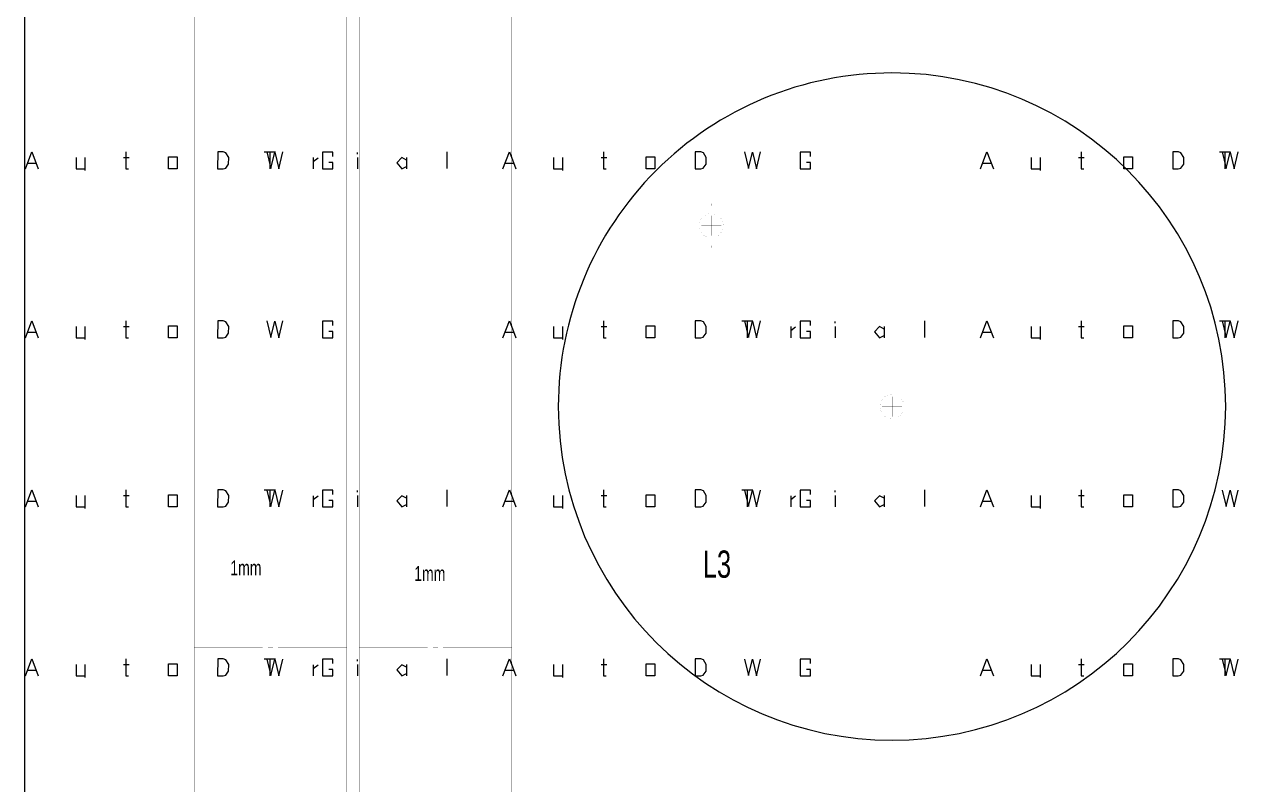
# Model space of a CAD drawing. Extents: x 0 to 595, y -1 to 841.
# Drawn here: x 0.2 to 305.9, y 435.6 to 624.8 of the extents above; entities that cross this region are included whole.
import ezdxf

# ---------------------------------------------------------------- set-up
doc = ezdxf.new("R2010")
doc.units = 0
doc.header["$MEASUREMENT"] = 0
doc.header["$XCLIPFRAME"] = 2
doc.linetypes.add('atContinuous2', pattern=[0])
for name, color, linetype in [('at_Entity', 7, 'Continuous'), ('at_Rect', 7, 'Continuous'), ('at_Solid', 7, 'Continuous'), ('at_Text', 7, 'Continuous')]:
    doc.layers.add(name, color=color, linetype=linetype)
picture_1 = doc.add_image_def('image1.jpg', size_in_pixel=(1446, 2048))

msp = doc.modelspace()

# ---------------------------------------------------------------- linework, layer by layer
at = {"color": 28}
for p, q in [((238.2, 588.89), (239.8, 593.1)), ((239.8, 593.1), (241.41, 588.89)), ((263.23, 593.1), (263.23, 588.89)), ((286.09, 593.1), (286.07, 588.89)), ((287.46, 593.11), (286.09, 593.1)), ((288.09, 592.88), (287.46, 593.11)), ((298.33, 593.08), (299.32, 588.94)), ((299.32, 588.94), (300.32, 593.05)), ((300.32, 593.05), (301.32, 588.9)), ((301.32, 588.9), (302.31, 593.08)), ((238.79, 590.29), (240.79, 590.29)), ((250.82, 591.67), (250.82, 588.89)), ((253.02, 591.67), (253.02, 588.47)), ((262.62, 591.69), (264.04, 591.69)), ((273.85, 591.88), (276.01, 591.88)), ((273.85, 588.89), (273.85, 591.88)), ((276.01, 591.88), (276.01, 588.89)), ((288.08, 589.06), (288.8, 590.03)), ((288.83, 591.71), (288.09, 592.88)), ((288.8, 590.03), (288.83, 591.71)), ((250.82, 588.89), (253.02, 588.89)), ((263.23, 588.89), (263.89, 588.89)), ((276.01, 588.89), (273.85, 588.89)), ((286.07, 588.89), (287.43, 588.89)), ((287.43, 588.89), (288.08, 589.06)), ((119.31, 546.81), (120.91, 551.02)), ((120.91, 551.02), (122.51, 546.81)), ((144.34, 551.02), (144.34, 546.81)), ((167.2, 551.02), (167.18, 546.81)), ((168.57, 551.03), (167.2, 551.02)), ((169.2, 550.81), (168.57, 551.03)), ((169.94, 549.63), (169.2, 550.81)), ((179.43, 551), (180.43, 546.87)), ((180.43, 546.87), (181.43, 550.97)), ((181.43, 550.97), (182.43, 546.82)), ((182.43, 546.82), (183.42, 551)), ((195.86, 550.96), (193.33, 550.96)), ((193.33, 550.96), (193.33, 546.81)), ((195.84, 549.89), (195.86, 550.96)), ((119.9, 548.21), (121.9, 548.21)), ((131.93, 549.59), (131.93, 546.81)), ((134.13, 549.59), (134.13, 546.39)), ((143.73, 549.61), (145.15, 549.61)), ((154.95, 549.8), (157.12, 549.8)), ((154.95, 546.81), (154.95, 549.8)), ((157.12, 549.8), (157.12, 546.81)), ((169.18, 546.98), (169.91, 547.96)), ((169.91, 547.96), (169.94, 549.63)), ((195.86, 548.39), (194.85, 548.39)), ((195.84, 546.81), (195.86, 548.39)), ((131.93, 546.81), (134.13, 546.81)), ((144.34, 546.81), (145, 546.81)), ((157.12, 546.81), (154.95, 546.81)), ((167.18, 546.81), (168.54, 546.81)), ((168.54, 546.81), (169.18, 546.98)), ((193.33, 546.81), (195.84, 546.81)), ((0.42, 504.74), (2.02, 508.94)), ((2.02, 508.94), (3.62, 504.74)), ((13.04, 507.52), (13.04, 504.74)), ((15.24, 507.52), (15.24, 504.31)), ((24.84, 507.53), (26.26, 507.53)), ((25.45, 508.94), (25.45, 504.74)), ((36.06, 507.72), (38.23, 507.72)), ((36.06, 504.74), (36.06, 507.72)), ((38.23, 507.72), (38.23, 504.74)), ((48.3, 508.94), (48.29, 504.74)), ((49.68, 508.96), (48.3, 508.94)), ((50.31, 508.73), (49.68, 508.96)), ((51.04, 507.55), (50.31, 508.73)), ((51.02, 505.88), (51.04, 507.55)), ((60.54, 508.92), (61.54, 504.79)), ((61.54, 504.79), (62.54, 508.9)), ((62.54, 508.9), (63.53, 504.74)), ((63.53, 504.74), (64.53, 508.92)), ((76.97, 508.88), (74.43, 508.88)), ((74.43, 508.88), (74.43, 504.74)), ((76.95, 507.81), (76.97, 508.88)), ((1, 506.14), (3.01, 506.14)), ((13.04, 504.74), (15.24, 504.74)), ((25.45, 504.74), (26.11, 504.74)), ((38.23, 504.74), (36.06, 504.74)), ((48.29, 504.74), (49.65, 504.74)), ((49.65, 504.74), (50.29, 504.9)), ((50.29, 504.9), (51.02, 505.88)), ((74.43, 504.74), (76.95, 504.74)), ((76.97, 506.31), (75.96, 506.31)), ((76.95, 504.74), (76.97, 506.31)), ((238.2, 462.66), (239.8, 466.87)), ((239.8, 466.87), (241.41, 462.66)), ((250.82, 465.44), (250.82, 462.66)), ((253.02, 465.44), (253.02, 462.24)), ((262.62, 465.46), (264.04, 465.46)), ((263.23, 466.86), (263.23, 462.66)), ((273.85, 465.64), (276.01, 465.64)), ((273.85, 462.66), (273.85, 465.64)), ((276.01, 465.64), (276.01, 462.66)), ((286.09, 466.86), (286.07, 462.66)), ((287.46, 466.88), (286.09, 466.86)), ((288.09, 466.65), (287.46, 466.88)), ((288.83, 465.48), (288.09, 466.65)), ((288.8, 463.8), (288.83, 465.48)), ((298.33, 466.84), (299.32, 462.71)), ((299.32, 462.71), (300.32, 466.82)), ((300.32, 466.82), (301.32, 462.66)), ((301.32, 462.66), (302.31, 466.84)), ((238.79, 464.06), (240.79, 464.06)), ((250.82, 462.66), (253.02, 462.66)), ((263.23, 462.66), (263.89, 462.66)), ((276.01, 462.66), (273.85, 462.66)), ((286.07, 462.66), (287.43, 462.66)), ((287.43, 462.66), (288.08, 462.83)), ((288.08, 462.83), (288.8, 463.8))]:
    msp.add_line(p, q, dxfattribs=at)
at = {"layer": 'at_Entity', "color": 28}
for p, q in [((59.88, 593.1), (62.66, 593.1)), ((61.26, 593.1), (61.26, 588.89)), ((105.36, 593.08), (105.34, 588.97)), ((72.07, 591.67), (72.07, 588.89)), ((72.1, 590.73), (73.29, 591.62)), ((83.1, 591.68), (83.1, 588.89)), ((83.12, 592.57), (83.12, 592.94)), ((94.17, 591.67), (92.91, 590.41)), ((92.91, 590.41), (94.14, 588.89)), ((95.34, 591.08), (94.17, 591.67)), ((95.32, 591.68), (95.32, 588.91)), ((94.14, 588.89), (95.34, 589.49)), ((297.66, 551.02), (300.45, 551.02)), ((299.05, 551.02), (299.05, 546.81)), ((178.77, 508.94), (181.55, 508.94)), ((180.15, 508.94), (180.15, 504.74)), ((190.96, 507.51), (190.96, 504.74)), ((191, 506.58), (192.18, 507.46)), ((201.99, 507.53), (201.99, 504.74)), ((202.01, 508.41), (202.01, 508.79)), ((213.07, 507.51), (211.81, 506.25)), ((214.23, 506.92), (213.07, 507.51)), ((214.22, 507.53), (214.22, 504.76)), ((224.25, 508.93), (224.23, 504.82)), ((211.81, 506.25), (213.03, 504.74)), ((213.03, 504.74), (214.23, 505.33)), ((59.88, 466.86), (62.66, 466.86)), ((61.26, 466.86), (61.26, 462.66)), ((72.07, 465.43), (72.07, 462.66)), ((72.1, 464.5), (73.29, 465.39)), ((83.1, 465.45), (83.1, 462.66)), ((83.12, 466.34), (83.12, 466.71)), ((94.17, 465.43), (92.91, 464.17)), ((95.34, 464.84), (94.17, 465.43)), ((95.32, 465.45), (95.32, 462.68)), ((105.36, 466.85), (105.34, 462.74)), ((92.91, 464.17), (94.14, 462.66)), ((94.14, 462.66), (95.34, 463.26))]:
    msp.add_line(p, q, dxfattribs=at)
at = {"layer": 'at_Entity', "color": 7}
for points in [[(42.42, 205.75, 0.0822, 0.0822, 0), (42.42, 733.79, 0.0822, 0.0822, 0)], [(80.44, 733.79, 0.0822, 0.0822, 0), (80.44, 205.75, 0.0822, 0.0822, 0)], [(83.49, 205.75, 0.0822, 0.0822, 0), (83.49, 733.79, 0.0822, 0.0822, 0)], [(121.53, 733.79, 0.0822, 0.0822, 0), (121.53, 205.75, 0.0822, 0.0822, 0)], [(171.16, 579.75, 0.0487, 0.0487, 0), (171.16, 580.23, 0.0487, 0.0487, 0)], [(166.16, 574.73, 0.0508, 0.0508, 0), (165.65, 574.73, 0.0508, 0.0508, 0)], [(168.17, 575.11, 0.00474, 0.00474, 0), (168.15, 575.06, 0.00474, 0.00474, 0), (168.15, 574.87, 0.00474, 0.00474, 0)], [(168.19, 575.32, 0.0213, 0.0213, 0), (168.17, 575.11, 0.0213, 0.0213, 0)], [(168.49, 576.15, 0.00212, 0.00212, 0), (168.47, 576.12, 0.00212, 0.00212, 0), (168.47, 576.08, 0.00212, 0.00212, 0), (168.44, 576.06, 0.00212, 0.00212, 0), (168.42, 576.02, 0.00212, 0.00212, 0), (168.4, 576, 0.00212, 0.00212, 0), (168.4, 575.95, 0.00212, 0.00212, 0), (168.38, 575.91, 0.00212, 0.00212, 0), (168.36, 575.89, 0.00212, 0.00212, 0), (168.36, 575.85, 0.00212, 0.00212, 0), (168.34, 575.83, 0.00212, 0.00212, 0), (168.32, 575.79, 0.00212, 0.00212, 0), (168.32, 575.74, 0.00212, 0.00212, 0), (168.3, 575.72, 0.00212, 0.00212, 0), (168.3, 575.68, 0.00212, 0.00212, 0), (168.28, 575.64, 0.00212, 0.00212, 0), (168.28, 575.62, 0.00212, 0.00212, 0), (168.25, 575.57, 0.00212, 0.00212, 0), (168.25, 575.53, 0.00212, 0.00212, 0), (168.23, 575.51, 0.00212, 0.00212, 0), (168.23, 575.47, 0.00212, 0.00212, 0), (168.21, 575.42, 0.00212, 0.00212, 0), (168.21, 575.36, 0.00212, 0.00212, 0), (168.19, 575.32, 0.00212, 0.00212, 0)], [(168.61, 576.34, 0.0229, 0.0229, 0), (168.49, 576.15, 0.0229, 0.0229, 0)], [(168.72, 576.53, 0.003, 0.003, 0), (168.7, 576.51, 0.003, 0.003, 0), (168.68, 576.46, 0.003, 0.003, 0), (168.66, 576.44, 0.003, 0.003, 0), (168.64, 576.4, 0.003, 0.003, 0), (168.61, 576.38, 0.003, 0.003, 0), (168.61, 576.34, 0.003, 0.003, 0)], [(171.16, 574.73, 0.0822, 0.0822, 0), (168.66, 574.73, 0.0822, 0.0822, 0)], [(168.87, 576.7, 0.0225, 0.0225, 0), (168.72, 576.53, 0.0225, 0.0225, 0)], [(169.19, 577.01, 0.003, 0.003, 0), (169.14, 576.99, 0.003, 0.003, 0), (169.12, 576.97, 0.003, 0.003, 0), (169.1, 576.95, 0.003, 0.003, 0), (169.08, 576.91, 0.003, 0.003, 0), (169.04, 576.89, 0.003, 0.003, 0), (169, 576.84, 0.003, 0.003, 0), (168.97, 576.8, 0.003, 0.003, 0), (168.93, 576.78, 0.003, 0.003, 0), (168.91, 576.76, 0.003, 0.003, 0), (168.89, 576.74, 0.003, 0.003, 0), (168.87, 576.7, 0.003, 0.003, 0)], [(169.36, 577.16, 0.0225, 0.0225, 0), (169.19, 577.01, 0.0225, 0.0225, 0)], [(169.55, 577.27, 0.003, 0.003, 0), (169.5, 577.27, 0.003, 0.003, 0), (169.48, 577.25, 0.003, 0.003, 0), (169.44, 577.23, 0.003, 0.003, 0), (169.42, 577.2, 0.003, 0.003, 0), (169.38, 577.18, 0.003, 0.003, 0), (169.36, 577.16, 0.003, 0.003, 0)], [(169.74, 577.39, 0.0229, 0.0229, 0), (169.55, 577.27, 0.0229, 0.0229, 0)], [(170.56, 577.69, 0.00212, 0.00212, 0), (170.52, 577.67, 0.00212, 0.00212, 0), (170.46, 577.67, 0.00212, 0.00212, 0), (170.41, 577.65, 0.00212, 0.00212, 0), (170.37, 577.65, 0.00212, 0.00212, 0), (170.35, 577.63, 0.00212, 0.00212, 0), (170.31, 577.63, 0.00212, 0.00212, 0), (170.27, 577.61, 0.00212, 0.00212, 0), (170.24, 577.61, 0.00212, 0.00212, 0), (170.2, 577.59, 0.00212, 0.00212, 0), (170.16, 577.59, 0.00212, 0.00212, 0), (170.14, 577.56, 0.00212, 0.00212, 0), (170.1, 577.56, 0.00212, 0.00212, 0), (170.05, 577.54, 0.00212, 0.00212, 0), (170.03, 577.52, 0.00212, 0.00212, 0), (169.99, 577.52, 0.00212, 0.00212, 0), (169.97, 577.5, 0.00212, 0.00212, 0), (169.93, 577.48, 0.00212, 0.00212, 0), (169.88, 577.48, 0.00212, 0.00212, 0), (169.86, 577.46, 0.00212, 0.00212, 0), (169.82, 577.44, 0.00212, 0.00212, 0), (169.8, 577.42, 0.00212, 0.00212, 0), (169.76, 577.42, 0.00212, 0.00212, 0), (169.74, 577.39, 0.00212, 0.00212, 0)], [(170.77, 577.71, 0.0213, 0.0213, 0), (170.56, 577.69, 0.0213, 0.0213, 0)], [(171.01, 577.73, 0.00474, 0.00474, 0), (170.82, 577.73, 0.00474, 0.00474, 0), (170.77, 577.71, 0.00474, 0.00474, 0)], [(171.16, 574.73, 0.0822, 0.0822, 0), (171.16, 577.25, 0.0822, 0.0822, 0)], [(171.16, 574.73, 0.0822, 0.0822, 0), (171.16, 572.23, 0.0822, 0.0822, 0)], [(171.16, 574.73, 0.0822, 0.0822, 0), (173.65, 574.73, 0.0822, 0.0822, 0)], [(171.88, 577.65, 0.00424, 0.00424, 0), (171.83, 577.67, 0.00424, 0.00424, 0), (171.77, 577.67, 0.00424, 0.00424, 0), (171.73, 577.69, 0.00424, 0.00424, 0), (171.66, 577.69, 0.00424, 0.00424, 0), (171.62, 577.71, 0.00424, 0.00424, 0), (171.52, 577.71, 0.00424, 0.00424, 0), (171.47, 577.73, 0.00424, 0.00424, 0), (171.43, 577.73, 0.00424, 0.00424, 0)], [(172.09, 577.59, 0.0221, 0.0221, 0), (171.88, 577.65, 0.0221, 0.0221, 0)], [(173.06, 577.06, 0.003, 0.003, 0), (173.02, 577.08, 0.003, 0.003, 0), (173, 577.1, 0.003, 0.003, 0), (172.96, 577.14, 0.003, 0.003, 0), (172.93, 577.16, 0.003, 0.003, 0), (172.91, 577.18, 0.003, 0.003, 0), (172.87, 577.2, 0.003, 0.003, 0), (172.85, 577.23, 0.003, 0.003, 0), (172.81, 577.25, 0.003, 0.003, 0), (172.79, 577.27, 0.003, 0.003, 0), (172.74, 577.27, 0.003, 0.003, 0), (172.72, 577.29, 0.003, 0.003, 0), (172.7, 577.31, 0.003, 0.003, 0), (172.66, 577.33, 0.003, 0.003, 0), (172.62, 577.35, 0.003, 0.003, 0), (172.6, 577.37, 0.003, 0.003, 0), (172.55, 577.39, 0.003, 0.003, 0), (172.53, 577.42, 0.003, 0.003, 0), (172.49, 577.42, 0.003, 0.003, 0), (172.47, 577.44, 0.003, 0.003, 0), (172.43, 577.46, 0.003, 0.003, 0), (172.41, 577.48, 0.003, 0.003, 0), (172.36, 577.48, 0.003, 0.003, 0), (172.32, 577.5, 0.003, 0.003, 0), (172.3, 577.52, 0.003, 0.003, 0), (172.26, 577.52, 0.003, 0.003, 0), (172.24, 577.54, 0.003, 0.003, 0), (172.19, 577.56, 0.003, 0.003, 0), (172.15, 577.56, 0.003, 0.003, 0), (172.13, 577.59, 0.003, 0.003, 0), (172.09, 577.59, 0.003, 0.003, 0)], [(173.21, 576.91, 0.021, 0.021, 0), (173.06, 577.06, 0.021, 0.021, 0)], [(173.38, 576.76, 0.003, 0.003, 0), (173.36, 576.78, 0.003, 0.003, 0), (173.32, 576.8, 0.003, 0.003, 0), (173.29, 576.84, 0.003, 0.003, 0), (173.25, 576.89, 0.003, 0.003, 0), (173.21, 576.91, 0.003, 0.003, 0)], [(173.51, 576.59, 0.0212, 0.0212, 0), (173.38, 576.76, 0.0212, 0.0212, 0)], [(173.65, 576.4, 0.0241, 0.0241, 0), (173.51, 576.59, 0.0241, 0.0241, 0)], [(173.76, 576.21, 0.003, 0.003, 0), (173.72, 576.29, 0.003, 0.003, 0), (173.7, 576.31, 0.003, 0.003, 0), (173.68, 576.34, 0.003, 0.003, 0), (173.68, 576.38, 0.003, 0.003, 0), (173.65, 576.4, 0.003, 0.003, 0)], [(173.65, 573.07, 0.00212, 0.00212, 0), (173.68, 573.1, 0.00212, 0.00212, 0), (173.68, 573.14, 0.00212, 0.00212, 0), (173.72, 573.18, 0.00212, 0.00212, 0), (173.74, 573.22, 0.00212, 0.00212, 0), (173.76, 573.26, 0.00212, 0.00212, 0), (173.78, 573.29, 0.00212, 0.00212, 0), (173.8, 573.33, 0.00212, 0.00212, 0), (173.82, 573.35, 0.00212, 0.00212, 0), (173.82, 573.39, 0.00212, 0.00212, 0), (173.85, 573.41, 0.00212, 0.00212, 0), (173.87, 573.46, 0.00212, 0.00212, 0), (173.89, 573.48, 0.00212, 0.00212, 0), (173.89, 573.52, 0.00212, 0.00212, 0), (173.91, 573.56, 0.00212, 0.00212, 0), (173.93, 573.58, 0.00212, 0.00212, 0), (173.93, 573.62, 0.00212, 0.00212, 0), (173.95, 573.65, 0.00212, 0.00212, 0), (173.97, 573.69, 0.00212, 0.00212, 0), (173.97, 573.73, 0.00212, 0.00212, 0), (173.99, 573.75, 0.00212, 0.00212, 0), (173.99, 573.79, 0.00212, 0.00212, 0), (174.01, 573.84, 0.00212, 0.00212, 0), (174.01, 573.86, 0.00212, 0.00212, 0), (174.04, 573.9, 0.00212, 0.00212, 0), (174.04, 573.94, 0.00212, 0.00212, 0), (174.06, 573.96, 0.00212, 0.00212, 0), (174.06, 574.01, 0.00212, 0.00212, 0), (174.08, 574.05, 0.00212, 0.00212, 0), (174.08, 574.11, 0.00212, 0.00212, 0), (174.1, 574.15, 0.00212, 0.00212, 0), (174.1, 574.22, 0.00212, 0.00212, 0), (174.12, 574.26, 0.00212, 0.00212, 0), (174.12, 574.37, 0.00212, 0.00212, 0), (174.14, 574.41, 0.00212, 0.00212, 0), (174.14, 574.7, 0.00212, 0.00212, 0), (174.16, 574.75, 0.00212, 0.00212, 0)], [(173.87, 576.02, 0.0218, 0.0218, 0), (173.76, 576.21, 0.0218, 0.0218, 0)], [(174.12, 575.17, 0.00212, 0.00212, 0), (174.12, 575.21, 0.00212, 0.00212, 0), (174.1, 575.26, 0.00212, 0.00212, 0), (174.1, 575.32, 0.00212, 0.00212, 0), (174.08, 575.36, 0.00212, 0.00212, 0), (174.08, 575.42, 0.00212, 0.00212, 0), (174.06, 575.47, 0.00212, 0.00212, 0), (174.06, 575.51, 0.00212, 0.00212, 0), (174.04, 575.53, 0.00212, 0.00212, 0), (174.04, 575.57, 0.00212, 0.00212, 0), (174.01, 575.62, 0.00212, 0.00212, 0), (174.01, 575.64, 0.00212, 0.00212, 0), (173.99, 575.68, 0.00212, 0.00212, 0), (173.99, 575.72, 0.00212, 0.00212, 0), (173.97, 575.74, 0.00212, 0.00212, 0), (173.97, 575.79, 0.00212, 0.00212, 0), (173.95, 575.83, 0.00212, 0.00212, 0), (173.93, 575.85, 0.00212, 0.00212, 0), (173.93, 575.89, 0.00212, 0.00212, 0), (173.91, 575.91, 0.00212, 0.00212, 0), (173.89, 575.95, 0.00212, 0.00212, 0), (173.89, 576, 0.00212, 0.00212, 0), (173.87, 576.02, 0.00212, 0.00212, 0)], [(174.14, 574.96, 0.0213, 0.0213, 0), (174.12, 575.17, 0.0213, 0.0213, 0)], [(174.16, 574.73, 0.00474, 0.00474, 0), (174.14, 574.77, 0.00474, 0.00474, 0), (174.14, 574.96, 0.00474, 0.00474, 0)], [(176.15, 574.73, 0.0508, 0.0508, 0), (176.66, 574.73, 0.0508, 0.0508, 0)], [(168.15, 574.45, 0.00424, 0.00424, 0), (168.15, 574.41, 0.00424, 0.00424, 0), (168.17, 574.37, 0.00424, 0.00424, 0), (168.17, 574.26, 0.00424, 0.00424, 0), (168.19, 574.22, 0.00424, 0.00424, 0), (168.19, 574.15, 0.00424, 0.00424, 0), (168.21, 574.11, 0.00424, 0.00424, 0), (168.21, 574.05, 0.00424, 0.00424, 0), (168.23, 574.01, 0.00424, 0.00424, 0)], [(168.23, 574.01, 0.0221, 0.0221, 0), (168.3, 573.79, 0.0221, 0.0221, 0)], [(168.3, 573.79, 0.003, 0.003, 0), (168.3, 573.75, 0.003, 0.003, 0), (168.32, 573.73, 0.003, 0.003, 0), (168.32, 573.69, 0.003, 0.003, 0), (168.34, 573.65, 0.003, 0.003, 0), (168.36, 573.62, 0.003, 0.003, 0), (168.36, 573.58, 0.003, 0.003, 0), (168.38, 573.56, 0.003, 0.003, 0), (168.4, 573.52, 0.003, 0.003, 0), (168.4, 573.48, 0.003, 0.003, 0), (168.42, 573.46, 0.003, 0.003, 0), (168.44, 573.41, 0.003, 0.003, 0), (168.47, 573.39, 0.003, 0.003, 0), (168.47, 573.35, 0.003, 0.003, 0), (168.49, 573.33, 0.003, 0.003, 0), (168.51, 573.29, 0.003, 0.003, 0), (168.53, 573.26, 0.003, 0.003, 0), (168.55, 573.22, 0.003, 0.003, 0), (168.57, 573.18, 0.003, 0.003, 0), (168.61, 573.14, 0.003, 0.003, 0), (168.61, 573.1, 0.003, 0.003, 0), (168.64, 573.07, 0.003, 0.003, 0), (168.66, 573.03, 0.003, 0.003, 0), (168.68, 573.01, 0.003, 0.003, 0), (168.7, 572.97, 0.003, 0.003, 0), (168.72, 572.95, 0.003, 0.003, 0), (168.74, 572.93, 0.003, 0.003, 0), (168.78, 572.88, 0.003, 0.003, 0), (168.8, 572.86, 0.003, 0.003, 0), (168.83, 572.82, 0.003, 0.003, 0)], [(168.83, 572.82, 0.021, 0.021, 0), (168.97, 572.67, 0.021, 0.021, 0)], [(168.97, 572.67, 0.003, 0.003, 0), (169, 572.63, 0.003, 0.003, 0), (169.02, 572.61, 0.003, 0.003, 0), (169.04, 572.59, 0.003, 0.003, 0), (169.08, 572.57, 0.003, 0.003, 0), (169.1, 572.52, 0.003, 0.003, 0), (169.12, 572.5, 0.003, 0.003, 0)], [(169.12, 572.5, 0.0212, 0.0212, 0), (169.29, 572.38, 0.0212, 0.0212, 0)], [(169.29, 572.38, 0.0241, 0.0241, 0), (169.48, 572.23, 0.0241, 0.0241, 0)], [(169.48, 572.23, 0.003, 0.003, 0), (169.5, 572.21, 0.003, 0.003, 0), (169.55, 572.21, 0.003, 0.003, 0), (169.59, 572.16, 0.003, 0.003, 0), (169.67, 572.12, 0.003, 0.003, 0)], [(169.67, 572.12, 0.0218, 0.0218, 0), (169.86, 572.01, 0.0218, 0.0218, 0)], [(169.86, 572.01, 0.00212, 0.00212, 0), (169.88, 571.99, 0.00212, 0.00212, 0), (169.93, 571.99, 0.00212, 0.00212, 0), (169.97, 571.97, 0.00212, 0.00212, 0), (169.99, 571.95, 0.00212, 0.00212, 0), (170.03, 571.95, 0.00212, 0.00212, 0), (170.05, 571.93, 0.00212, 0.00212, 0), (170.1, 571.91, 0.00212, 0.00212, 0), (170.14, 571.91, 0.00212, 0.00212, 0), (170.16, 571.89, 0.00212, 0.00212, 0), (170.2, 571.89, 0.00212, 0.00212, 0), (170.24, 571.87, 0.00212, 0.00212, 0), (170.27, 571.87, 0.00212, 0.00212, 0), (170.31, 571.85, 0.00212, 0.00212, 0), (170.35, 571.85, 0.00212, 0.00212, 0), (170.37, 571.82, 0.00212, 0.00212, 0), (170.41, 571.82, 0.00212, 0.00212, 0), (170.46, 571.8, 0.00212, 0.00212, 0), (170.52, 571.8, 0.00212, 0.00212, 0), (170.56, 571.78, 0.00212, 0.00212, 0), (170.63, 571.78, 0.00212, 0.00212, 0), (170.67, 571.76, 0.00212, 0.00212, 0), (170.71, 571.76, 0.00212, 0.00212, 0)], [(170.71, 571.76, 0.0213, 0.0213, 0), (170.92, 571.74, 0.0213, 0.0213, 0)], [(170.92, 571.74, 0.00212, 0.00212, 0), (171.11, 571.74, 0.00212, 0.00212, 0), (171.16, 571.72, 0.00212, 0.00212, 0), (171.18, 571.74, 0.00212, 0.00212, 0), (171.47, 571.74, 0.00212, 0.00212, 0), (171.52, 571.76, 0.00212, 0.00212, 0), (171.62, 571.76, 0.00212, 0.00212, 0), (171.66, 571.78, 0.00212, 0.00212, 0), (171.73, 571.78, 0.00212, 0.00212, 0), (171.77, 571.8, 0.00212, 0.00212, 0), (171.83, 571.8, 0.00212, 0.00212, 0), (171.88, 571.82, 0.00212, 0.00212, 0), (171.92, 571.82, 0.00212, 0.00212, 0), (171.94, 571.85, 0.00212, 0.00212, 0), (171.98, 571.85, 0.00212, 0.00212, 0), (172.02, 571.87, 0.00212, 0.00212, 0), (172.05, 571.87, 0.00212, 0.00212, 0), (172.09, 571.89, 0.00212, 0.00212, 0), (172.13, 571.89, 0.00212, 0.00212, 0), (172.15, 571.91, 0.00212, 0.00212, 0), (172.19, 571.91, 0.00212, 0.00212, 0), (172.24, 571.93, 0.00212, 0.00212, 0), (172.26, 571.95, 0.00212, 0.00212, 0), (172.3, 571.95, 0.00212, 0.00212, 0), (172.32, 571.97, 0.00212, 0.00212, 0), (172.36, 571.99, 0.00212, 0.00212, 0), (172.41, 571.99, 0.00212, 0.00212, 0), (172.43, 572.01, 0.00212, 0.00212, 0), (172.47, 572.04, 0.00212, 0.00212, 0), (172.49, 572.06, 0.00212, 0.00212, 0), (172.53, 572.06, 0.00212, 0.00212, 0), (172.55, 572.08, 0.00212, 0.00212, 0), (172.6, 572.1, 0.00212, 0.00212, 0), (172.62, 572.12, 0.00212, 0.00212, 0), (172.7, 572.16, 0.00212, 0.00212, 0), (172.74, 572.21, 0.00212, 0.00212, 0), (172.79, 572.21, 0.00212, 0.00212, 0), (172.81, 572.23, 0.00212, 0.00212, 0)], [(172.81, 572.23, 0.0318, 0.0318, 0), (173.06, 572.42, 0.0318, 0.0318, 0)], [(173.06, 572.42, 0.003, 0.003, 0), (173.08, 572.44, 0.003, 0.003, 0), (173.1, 572.46, 0.003, 0.003, 0), (173.15, 572.48, 0.003, 0.003, 0), (173.17, 572.5, 0.003, 0.003, 0), (173.19, 572.52, 0.003, 0.003, 0), (173.21, 572.57, 0.003, 0.003, 0), (173.25, 572.59, 0.003, 0.003, 0), (173.27, 572.61, 0.003, 0.003, 0), (173.29, 572.63, 0.003, 0.003, 0), (173.32, 572.67, 0.003, 0.003, 0), (173.36, 572.69, 0.003, 0.003, 0), (173.4, 572.74, 0.003, 0.003, 0), (173.42, 572.78, 0.003, 0.003, 0), (173.46, 572.82, 0.003, 0.003, 0)], [(173.46, 572.82, 0.0318, 0.0318, 0), (173.65, 573.07, 0.0318, 0.0318, 0)], [(171.16, 569.73, 0.0487, 0.0487, 0), (171.16, 569.24, 0.0487, 0.0487, 0)], [(214.21, 531.98, 0.003, 0.003, 0), (214.17, 531.96, 0.003, 0.003, 0), (214.15, 531.94, 0.003, 0.003, 0), (214.13, 531.92, 0.003, 0.003, 0), (214.11, 531.88, 0.003, 0.003, 0), (214.07, 531.86, 0.003, 0.003, 0), (214.05, 531.84, 0.003, 0.003, 0), (214.02, 531.82, 0.003, 0.003, 0), (214, 531.77, 0.003, 0.003, 0), (213.96, 531.75, 0.003, 0.003, 0), (213.94, 531.73, 0.003, 0.003, 0), (213.92, 531.71, 0.003, 0.003, 0), (213.9, 531.67, 0.003, 0.003, 0)], [(214.38, 532.13, 0.0225, 0.0225, 0), (214.21, 531.98, 0.0225, 0.0225, 0)], [(214.57, 532.24, 0.003, 0.003, 0), (214.53, 532.24, 0.003, 0.003, 0), (214.51, 532.22, 0.003, 0.003, 0), (214.47, 532.2, 0.003, 0.003, 0), (214.45, 532.18, 0.003, 0.003, 0), (214.41, 532.15, 0.003, 0.003, 0), (214.38, 532.13, 0.003, 0.003, 0)], [(214.77, 532.37, 0.0229, 0.0229, 0), (214.57, 532.24, 0.0229, 0.0229, 0)], [(215.59, 532.66, 0.00212, 0.00212, 0), (215.55, 532.64, 0.00212, 0.00212, 0), (215.49, 532.64, 0.00212, 0.00212, 0), (215.44, 532.62, 0.00212, 0.00212, 0), (215.4, 532.62, 0.00212, 0.00212, 0), (215.38, 532.6, 0.00212, 0.00212, 0), (215.34, 532.6, 0.00212, 0.00212, 0), (215.29, 532.58, 0.00212, 0.00212, 0), (215.27, 532.58, 0.00212, 0.00212, 0), (215.23, 532.56, 0.00212, 0.00212, 0), (215.19, 532.56, 0.00212, 0.00212, 0), (215.17, 532.54, 0.00212, 0.00212, 0), (215.13, 532.54, 0.00212, 0.00212, 0), (215.08, 532.51, 0.00212, 0.00212, 0), (215.06, 532.49, 0.00212, 0.00212, 0), (215.02, 532.49, 0.00212, 0.00212, 0), (215, 532.47, 0.00212, 0.00212, 0), (214.96, 532.45, 0.00212, 0.00212, 0), (214.91, 532.45, 0.00212, 0.00212, 0), (214.89, 532.43, 0.00212, 0.00212, 0), (214.85, 532.41, 0.00212, 0.00212, 0), (214.83, 532.39, 0.00212, 0.00212, 0), (214.79, 532.39, 0.00212, 0.00212, 0), (214.77, 532.37, 0.00212, 0.00212, 0)], [(215.8, 532.68, 0.0213, 0.0213, 0), (215.59, 532.66, 0.0213, 0.0213, 0)], [(216.04, 532.7, 0.00474, 0.00474, 0), (215.85, 532.7, 0.00474, 0.00474, 0), (215.8, 532.68, 0.00474, 0.00474, 0)], [(216.18, 529.7, 0.0822, 0.0822, 0), (216.18, 532.2, 0.0822, 0.0822, 0)], [(216.9, 532.62, 0.00424, 0.00424, 0), (216.86, 532.64, 0.00424, 0.00424, 0), (216.8, 532.64, 0.00424, 0.00424, 0), (216.76, 532.66, 0.00424, 0.00424, 0), (216.69, 532.66, 0.00424, 0.00424, 0), (216.65, 532.68, 0.00424, 0.00424, 0), (216.54, 532.68, 0.00424, 0.00424, 0), (216.5, 532.7, 0.00424, 0.00424, 0), (216.46, 532.7, 0.00424, 0.00424, 0)], [(217.12, 532.56, 0.0221, 0.0221, 0), (216.9, 532.62, 0.0221, 0.0221, 0)], [(218.09, 532.03, 0.003, 0.003, 0), (218.05, 532.05, 0.003, 0.003, 0), (218.03, 532.07, 0.003, 0.003, 0), (217.98, 532.11, 0.003, 0.003, 0), (217.96, 532.13, 0.003, 0.003, 0), (217.94, 532.15, 0.003, 0.003, 0), (217.9, 532.18, 0.003, 0.003, 0), (217.88, 532.2, 0.003, 0.003, 0), (217.84, 532.22, 0.003, 0.003, 0), (217.82, 532.24, 0.003, 0.003, 0), (217.77, 532.24, 0.003, 0.003, 0), (217.75, 532.26, 0.003, 0.003, 0), (217.73, 532.28, 0.003, 0.003, 0), (217.69, 532.3, 0.003, 0.003, 0), (217.65, 532.32, 0.003, 0.003, 0), (217.62, 532.34, 0.003, 0.003, 0), (217.58, 532.37, 0.003, 0.003, 0), (217.56, 532.39, 0.003, 0.003, 0), (217.52, 532.39, 0.003, 0.003, 0), (217.5, 532.41, 0.003, 0.003, 0), (217.46, 532.43, 0.003, 0.003, 0), (217.43, 532.45, 0.003, 0.003, 0), (217.39, 532.45, 0.003, 0.003, 0), (217.35, 532.47, 0.003, 0.003, 0), (217.33, 532.49, 0.003, 0.003, 0), (217.29, 532.49, 0.003, 0.003, 0), (217.26, 532.51, 0.003, 0.003, 0), (217.22, 532.54, 0.003, 0.003, 0), (217.18, 532.54, 0.003, 0.003, 0), (217.16, 532.56, 0.003, 0.003, 0), (217.12, 532.56, 0.003, 0.003, 0)], [(218.24, 531.88, 0.021, 0.021, 0), (218.09, 532.03, 0.021, 0.021, 0)], [(213.2, 530.08, 0.00474, 0.00474, 0), (213.18, 530.04, 0.00474, 0.00474, 0), (213.18, 529.85, 0.00474, 0.00474, 0)], [(213.18, 529.42, 0.00424, 0.00424, 0), (213.18, 529.38, 0.00424, 0.00424, 0), (213.2, 529.34, 0.00424, 0.00424, 0), (213.2, 529.23, 0.00424, 0.00424, 0), (213.22, 529.19, 0.00424, 0.00424, 0), (213.22, 529.13, 0.00424, 0.00424, 0), (213.24, 529.08, 0.00424, 0.00424, 0), (213.24, 529.02, 0.00424, 0.00424, 0), (213.26, 528.98, 0.00424, 0.00424, 0)], [(213.22, 530.29, 0.0213, 0.0213, 0), (213.2, 530.08, 0.0213, 0.0213, 0)], [(213.52, 531.12, 0.00212, 0.00212, 0), (213.49, 531.1, 0.00212, 0.00212, 0), (213.49, 531.05, 0.00212, 0.00212, 0), (213.47, 531.03, 0.00212, 0.00212, 0), (213.45, 530.99, 0.00212, 0.00212, 0), (213.43, 530.97, 0.00212, 0.00212, 0), (213.43, 530.93, 0.00212, 0.00212, 0), (213.41, 530.88, 0.00212, 0.00212, 0), (213.39, 530.86, 0.00212, 0.00212, 0), (213.39, 530.82, 0.00212, 0.00212, 0), (213.37, 530.8, 0.00212, 0.00212, 0), (213.35, 530.76, 0.00212, 0.00212, 0), (213.35, 530.71, 0.00212, 0.00212, 0), (213.32, 530.69, 0.00212, 0.00212, 0), (213.32, 530.65, 0.00212, 0.00212, 0), (213.3, 530.61, 0.00212, 0.00212, 0), (213.3, 530.59, 0.00212, 0.00212, 0), (213.28, 530.54, 0.00212, 0.00212, 0), (213.28, 530.5, 0.00212, 0.00212, 0), (213.26, 530.48, 0.00212, 0.00212, 0), (213.26, 530.44, 0.00212, 0.00212, 0), (213.24, 530.4, 0.00212, 0.00212, 0), (213.24, 530.33, 0.00212, 0.00212, 0), (213.22, 530.29, 0.00212, 0.00212, 0)], [(213.26, 528.98, 0.0221, 0.0221, 0), (213.32, 528.77, 0.0221, 0.0221, 0)], [(213.64, 531.31, 0.0229, 0.0229, 0), (213.52, 531.12, 0.0229, 0.0229, 0)], [(213.75, 531.5, 0.003, 0.003, 0), (213.73, 531.48, 0.003, 0.003, 0), (213.71, 531.43, 0.003, 0.003, 0), (213.69, 531.41, 0.003, 0.003, 0), (213.66, 531.37, 0.003, 0.003, 0), (213.64, 531.35, 0.003, 0.003, 0), (213.64, 531.31, 0.003, 0.003, 0)], [(216.18, 529.7, 0.0822, 0.0822, 0), (213.69, 529.7, 0.0822, 0.0822, 0)], [(213.9, 531.67, 0.0225, 0.0225, 0), (213.75, 531.5, 0.0225, 0.0225, 0)], [(216.18, 529.7, 0.0822, 0.0822, 0), (216.18, 527.2, 0.0822, 0.0822, 0)], [(216.18, 529.7, 0.0822, 0.0822, 0), (218.68, 529.7, 0.0822, 0.0822, 0)], [(218.41, 531.73, 0.003, 0.003, 0), (218.39, 531.75, 0.003, 0.003, 0), (218.34, 531.77, 0.003, 0.003, 0), (218.32, 531.82, 0.003, 0.003, 0), (218.3, 531.84, 0.003, 0.003, 0), (218.28, 531.86, 0.003, 0.003, 0), (218.24, 531.88, 0.003, 0.003, 0)], [(218.54, 531.56, 0.0212, 0.0212, 0), (218.41, 531.73, 0.0212, 0.0212, 0)], [(218.68, 531.37, 0.0241, 0.0241, 0), (218.54, 531.56, 0.0241, 0.0241, 0)], [(218.79, 531.18, 0.003, 0.003, 0), (218.75, 531.26, 0.003, 0.003, 0), (218.7, 531.31, 0.003, 0.003, 0), (218.7, 531.35, 0.003, 0.003, 0), (218.68, 531.37, 0.003, 0.003, 0)], [(218.68, 528.05, 0.00212, 0.00212, 0), (218.7, 528.07, 0.00212, 0.00212, 0), (218.7, 528.11, 0.00212, 0.00212, 0), (218.73, 528.13, 0.00212, 0.00212, 0), (218.75, 528.15, 0.00212, 0.00212, 0), (218.79, 528.24, 0.00212, 0.00212, 0), (218.81, 528.26, 0.00212, 0.00212, 0), (218.83, 528.3, 0.00212, 0.00212, 0), (218.85, 528.32, 0.00212, 0.00212, 0), (218.85, 528.36, 0.00212, 0.00212, 0), (218.87, 528.38, 0.00212, 0.00212, 0), (218.9, 528.43, 0.00212, 0.00212, 0), (218.92, 528.45, 0.00212, 0.00212, 0), (218.92, 528.49, 0.00212, 0.00212, 0), (218.94, 528.53, 0.00212, 0.00212, 0), (218.96, 528.55, 0.00212, 0.00212, 0), (218.96, 528.6, 0.00212, 0.00212, 0), (218.98, 528.62, 0.00212, 0.00212, 0), (219, 528.66, 0.00212, 0.00212, 0), (219, 528.7, 0.00212, 0.00212, 0), (219.02, 528.72, 0.00212, 0.00212, 0), (219.02, 528.77, 0.00212, 0.00212, 0), (219.04, 528.81, 0.00212, 0.00212, 0), (219.04, 528.83, 0.00212, 0.00212, 0), (219.06, 528.87, 0.00212, 0.00212, 0), (219.06, 528.91, 0.00212, 0.00212, 0), (219.09, 528.93, 0.00212, 0.00212, 0), (219.09, 528.98, 0.00212, 0.00212, 0), (219.11, 529.02, 0.00212, 0.00212, 0), (219.11, 529.08, 0.00212, 0.00212, 0), (219.13, 529.13, 0.00212, 0.00212, 0), (219.13, 529.19, 0.00212, 0.00212, 0), (219.15, 529.23, 0.00212, 0.00212, 0), (219.15, 529.34, 0.00212, 0.00212, 0), (219.17, 529.38, 0.00212, 0.00212, 0), (219.17, 529.68, 0.00212, 0.00212, 0), (219.19, 529.72, 0.00212, 0.00212, 0)], [(218.9, 530.99, 0.0218, 0.0218, 0), (218.79, 531.18, 0.0218, 0.0218, 0)], [(219.15, 530.14, 0.00212, 0.00212, 0), (219.15, 530.18, 0.00212, 0.00212, 0), (219.13, 530.23, 0.00212, 0.00212, 0), (219.13, 530.29, 0.00212, 0.00212, 0), (219.11, 530.33, 0.00212, 0.00212, 0), (219.11, 530.4, 0.00212, 0.00212, 0), (219.09, 530.44, 0.00212, 0.00212, 0), (219.09, 530.48, 0.00212, 0.00212, 0), (219.06, 530.5, 0.00212, 0.00212, 0), (219.06, 530.54, 0.00212, 0.00212, 0), (219.04, 530.59, 0.00212, 0.00212, 0), (219.04, 530.61, 0.00212, 0.00212, 0), (219.02, 530.65, 0.00212, 0.00212, 0), (219.02, 530.69, 0.00212, 0.00212, 0), (219, 530.71, 0.00212, 0.00212, 0), (219, 530.76, 0.00212, 0.00212, 0), (218.98, 530.8, 0.00212, 0.00212, 0), (218.96, 530.82, 0.00212, 0.00212, 0), (218.96, 530.86, 0.00212, 0.00212, 0), (218.94, 530.88, 0.00212, 0.00212, 0), (218.92, 530.93, 0.00212, 0.00212, 0), (218.92, 530.97, 0.00212, 0.00212, 0), (218.9, 530.99, 0.00212, 0.00212, 0)], [(219.17, 529.93, 0.0213, 0.0213, 0), (219.15, 530.14, 0.0213, 0.0213, 0)], [(219.19, 529.7, 0.00474, 0.00474, 0), (219.17, 529.74, 0.00474, 0.00474, 0), (219.17, 529.93, 0.00474, 0.00474, 0)], [(213.32, 528.77, 0.003, 0.003, 0), (213.32, 528.72, 0.003, 0.003, 0), (213.35, 528.7, 0.003, 0.003, 0), (213.35, 528.66, 0.003, 0.003, 0), (213.37, 528.62, 0.003, 0.003, 0), (213.39, 528.6, 0.003, 0.003, 0), (213.39, 528.55, 0.003, 0.003, 0), (213.41, 528.53, 0.003, 0.003, 0), (213.43, 528.49, 0.003, 0.003, 0), (213.43, 528.45, 0.003, 0.003, 0), (213.45, 528.43, 0.003, 0.003, 0), (213.47, 528.38, 0.003, 0.003, 0), (213.49, 528.36, 0.003, 0.003, 0), (213.49, 528.32, 0.003, 0.003, 0), (213.52, 528.3, 0.003, 0.003, 0), (213.54, 528.26, 0.003, 0.003, 0), (213.56, 528.24, 0.003, 0.003, 0), (213.58, 528.19, 0.003, 0.003, 0), (213.6, 528.15, 0.003, 0.003, 0), (213.64, 528.11, 0.003, 0.003, 0), (213.64, 528.07, 0.003, 0.003, 0), (213.66, 528.05, 0.003, 0.003, 0), (213.69, 528, 0.003, 0.003, 0), (213.71, 527.98, 0.003, 0.003, 0), (213.73, 527.94, 0.003, 0.003, 0), (213.75, 527.92, 0.003, 0.003, 0), (213.77, 527.9, 0.003, 0.003, 0), (213.81, 527.85, 0.003, 0.003, 0), (213.83, 527.83, 0.003, 0.003, 0), (213.85, 527.79, 0.003, 0.003, 0)], [(213.85, 527.79, 0.021, 0.021, 0), (214, 527.64, 0.021, 0.021, 0)], [(214, 527.64, 0.003, 0.003, 0), (214.02, 527.6, 0.003, 0.003, 0), (214.07, 527.56, 0.003, 0.003, 0), (214.11, 527.54, 0.003, 0.003, 0), (214.13, 527.49, 0.003, 0.003, 0), (214.15, 527.47, 0.003, 0.003, 0)], [(214.15, 527.47, 0.0212, 0.0212, 0), (214.32, 527.35, 0.0212, 0.0212, 0)], [(214.32, 527.35, 0.0241, 0.0241, 0), (214.51, 527.2, 0.0241, 0.0241, 0)], [(214.51, 527.2, 0.003, 0.003, 0), (214.53, 527.18, 0.003, 0.003, 0), (214.57, 527.18, 0.003, 0.003, 0), (214.6, 527.16, 0.003, 0.003, 0), (214.62, 527.13, 0.003, 0.003, 0), (214.66, 527.11, 0.003, 0.003, 0), (214.7, 527.09, 0.003, 0.003, 0)], [(214.7, 527.09, 0.0218, 0.0218, 0), (214.89, 526.99, 0.0218, 0.0218, 0)], [(214.89, 526.99, 0.00212, 0.00212, 0), (214.91, 526.97, 0.00212, 0.00212, 0), (214.96, 526.97, 0.00212, 0.00212, 0), (215, 526.94, 0.00212, 0.00212, 0), (215.02, 526.92, 0.00212, 0.00212, 0), (215.06, 526.92, 0.00212, 0.00212, 0), (215.08, 526.9, 0.00212, 0.00212, 0), (215.13, 526.88, 0.00212, 0.00212, 0), (215.17, 526.88, 0.00212, 0.00212, 0), (215.19, 526.86, 0.00212, 0.00212, 0), (215.23, 526.86, 0.00212, 0.00212, 0), (215.27, 526.84, 0.00212, 0.00212, 0), (215.29, 526.84, 0.00212, 0.00212, 0), (215.34, 526.82, 0.00212, 0.00212, 0), (215.38, 526.82, 0.00212, 0.00212, 0), (215.4, 526.8, 0.00212, 0.00212, 0), (215.44, 526.8, 0.00212, 0.00212, 0), (215.49, 526.77, 0.00212, 0.00212, 0), (215.55, 526.77, 0.00212, 0.00212, 0), (215.59, 526.75, 0.00212, 0.00212, 0), (215.65, 526.75, 0.00212, 0.00212, 0), (215.7, 526.73, 0.00212, 0.00212, 0), (215.74, 526.73, 0.00212, 0.00212, 0)], [(215.74, 526.73, 0.0213, 0.0213, 0), (215.95, 526.71, 0.0213, 0.0213, 0)], [(215.95, 526.71, 0.00212, 0.00212, 0), (216.14, 526.71, 0.00212, 0.00212, 0), (216.18, 526.69, 0.00212, 0.00212, 0), (216.21, 526.71, 0.00212, 0.00212, 0), (216.5, 526.71, 0.00212, 0.00212, 0), (216.54, 526.73, 0.00212, 0.00212, 0), (216.65, 526.73, 0.00212, 0.00212, 0), (216.69, 526.75, 0.00212, 0.00212, 0), (216.76, 526.75, 0.00212, 0.00212, 0), (216.8, 526.77, 0.00212, 0.00212, 0), (216.86, 526.77, 0.00212, 0.00212, 0), (216.9, 526.8, 0.00212, 0.00212, 0), (216.95, 526.8, 0.00212, 0.00212, 0), (216.97, 526.82, 0.00212, 0.00212, 0), (217.01, 526.82, 0.00212, 0.00212, 0), (217.05, 526.84, 0.00212, 0.00212, 0), (217.07, 526.84, 0.00212, 0.00212, 0), (217.12, 526.86, 0.00212, 0.00212, 0), (217.16, 526.86, 0.00212, 0.00212, 0), (217.18, 526.88, 0.00212, 0.00212, 0), (217.22, 526.88, 0.00212, 0.00212, 0), (217.26, 526.9, 0.00212, 0.00212, 0), (217.29, 526.92, 0.00212, 0.00212, 0), (217.33, 526.92, 0.00212, 0.00212, 0), (217.35, 526.94, 0.00212, 0.00212, 0), (217.39, 526.97, 0.00212, 0.00212, 0), (217.43, 526.97, 0.00212, 0.00212, 0), (217.46, 526.99, 0.00212, 0.00212, 0), (217.5, 527.01, 0.00212, 0.00212, 0), (217.52, 527.03, 0.00212, 0.00212, 0), (217.56, 527.03, 0.00212, 0.00212, 0), (217.58, 527.05, 0.00212, 0.00212, 0), (217.62, 527.07, 0.00212, 0.00212, 0), (217.65, 527.09, 0.00212, 0.00212, 0), (217.69, 527.11, 0.00212, 0.00212, 0), (217.73, 527.13, 0.00212, 0.00212, 0), (217.75, 527.16, 0.00212, 0.00212, 0), (217.77, 527.18, 0.00212, 0.00212, 0), (217.82, 527.18, 0.00212, 0.00212, 0), (217.84, 527.2, 0.00212, 0.00212, 0)], [(217.84, 527.2, 0.0318, 0.0318, 0), (218.09, 527.39, 0.0318, 0.0318, 0)], [(218.09, 527.39, 0.003, 0.003, 0), (218.11, 527.41, 0.003, 0.003, 0), (218.13, 527.43, 0.003, 0.003, 0), (218.18, 527.45, 0.003, 0.003, 0), (218.2, 527.47, 0.003, 0.003, 0), (218.22, 527.49, 0.003, 0.003, 0), (218.24, 527.54, 0.003, 0.003, 0), (218.28, 527.56, 0.003, 0.003, 0), (218.32, 527.6, 0.003, 0.003, 0), (218.34, 527.64, 0.003, 0.003, 0), (218.39, 527.66, 0.003, 0.003, 0), (218.43, 527.71, 0.003, 0.003, 0), (218.45, 527.75, 0.003, 0.003, 0), (218.47, 527.77, 0.003, 0.003, 0), (218.49, 527.79, 0.003, 0.003, 0)], [(218.49, 527.79, 0.0318, 0.0318, 0), (218.68, 528.05, 0.0318, 0.0318, 0)], [(42.42, 469.78, 0.0822, 0.0822, 0), (59.52, 469.78, 0.0822, 0.0822, 0)], [(60.79, 469.78, 0.0822, 0.0822, 0), (62.06, 469.78, 0.0822, 0.0822, 0)], [(63.33, 469.78, 0.0822, 0.0822, 0), (78.58, 469.78, 0.0822, 0.0822, 0), (79.85, 469.78, 0.0822, 0.0822, 0)], [(79.85, 469.78, 0.0593, 0.0593, 0), (80.44, 469.78, 0.0593, 0.0593, 0)], [(83.49, 469.78, 0.0822, 0.0822, 0), (100.61, 469.78, 0.0822, 0.0822, 0)], [(101.88, 469.78, 0.0822, 0.0822, 0), (103.15, 469.78, 0.0822, 0.0822, 0)], [(104.42, 469.78, 0.0822, 0.0822, 0), (119.67, 469.78, 0.0822, 0.0822, 0), (120.94, 469.78, 0.0822, 0.0822, 0)], [(120.94, 469.78, 0.0593, 0.0593, 0), (121.53, 469.78, 0.0593, 0.0593, 0)]]:
    msp.add_lwpolyline(points, format="xyseb", dxfattribs=at)
at = {"layer": 'at_Entity', "color": 7, "linetype": 'atContinuous2'}
for centre, radius, start, end in [((216.13, 529.73), 83.03, 89.9774, 180.0254), ((216.16, 529.67), 83.09, 0.022, 89.9969), ((216.24, 529.78), 83.14, 180.0588, 269.9625), ((216.1, 529.77), 83.14, 270.0592, 359.962)]:
    msp.add_arc(centre, radius, start, end, dxfattribs=at)
at = {"layer": 'at_Rect', "color": 28}
for p, q in [((297.66, 593.1), (300.45, 593.1)), ((299.05, 593.1), (299.05, 588.89)), ((178.77, 551.02), (181.55, 551.02)), ((180.15, 551.02), (180.15, 546.81)), ((202.01, 550.49), (202.01, 550.86)), ((224.25, 551), (224.23, 546.9)), ((190.96, 549.59), (190.96, 546.81)), ((191, 548.66), (192.18, 549.54)), ((201.99, 549.6), (201.99, 546.81)), ((213.07, 549.59), (211.81, 548.33)), ((211.81, 548.33), (213.03, 546.81)), ((213.03, 546.81), (214.23, 547.41)), ((214.23, 549), (213.07, 549.59)), ((214.22, 549.6), (214.22, 546.84)), ((59.88, 508.94), (62.66, 508.94)), ((61.26, 508.94), (61.26, 504.74)), ((72.07, 507.51), (72.07, 504.74)), ((72.1, 506.58), (73.29, 507.46)), ((83.1, 507.53), (83.1, 504.74)), ((83.12, 508.41), (83.12, 508.79)), ((94.17, 507.51), (92.91, 506.25)), ((95.34, 506.92), (94.17, 507.51)), ((95.32, 507.53), (95.32, 504.76)), ((105.36, 508.93), (105.34, 504.82)), ((92.91, 506.25), (94.14, 504.74)), ((94.14, 504.74), (95.34, 505.33)), ((297.66, 466.86), (300.45, 466.86)), ((299.05, 466.86), (299.05, 462.66))]:
    msp.add_line(p, q, dxfattribs=at)
at = {"layer": 'at_Solid', "color": 28}
for p, q in [((119.31, 588.89), (120.91, 593.1)), ((120.91, 593.1), (122.51, 588.89)), ((144.34, 593.1), (144.34, 588.89)), ((167.2, 593.1), (167.18, 588.89)), ((168.57, 593.11), (167.2, 593.1)), ((169.2, 592.88), (168.57, 593.11)), ((179.43, 593.08), (180.43, 588.94)), ((180.43, 588.94), (181.43, 593.05)), ((181.43, 593.05), (182.43, 588.9)), ((182.43, 588.9), (183.42, 593.08)), ((195.86, 593.03), (193.33, 593.03)), ((193.33, 593.03), (193.33, 588.89)), ((195.84, 591.97), (195.86, 593.03)), ((119.9, 590.29), (121.9, 590.29)), ((131.93, 591.67), (131.93, 588.89)), ((134.13, 591.67), (134.13, 588.47)), ((143.73, 591.69), (145.15, 591.69)), ((154.95, 591.88), (157.12, 591.88)), ((154.95, 588.89), (154.95, 591.88)), ((157.12, 591.88), (157.12, 588.89)), ((169.18, 589.06), (169.91, 590.03)), ((169.94, 591.71), (169.2, 592.88)), ((169.91, 590.03), (169.94, 591.71)), ((195.86, 590.47), (194.85, 590.47)), ((195.84, 588.89), (195.86, 590.47)), ((131.93, 588.89), (134.13, 588.89)), ((144.34, 588.89), (145, 588.89)), ((157.12, 588.89), (154.95, 588.89)), ((167.18, 588.89), (168.54, 588.89)), ((168.54, 588.89), (169.18, 589.06)), ((193.33, 588.89), (195.84, 588.89)), ((0.42, 546.81), (2.02, 551.02)), ((2.02, 551.02), (3.62, 546.81)), ((25.45, 551.02), (25.45, 546.81)), ((48.3, 551.02), (48.29, 546.81)), ((49.68, 551.03), (48.3, 551.02)), ((50.31, 550.81), (49.68, 551.03)), ((51.04, 549.63), (50.31, 550.81)), ((60.54, 551), (61.54, 546.87)), ((61.54, 546.87), (62.54, 550.97)), ((62.54, 550.97), (63.53, 546.82)), ((63.53, 546.82), (64.53, 551)), ((76.97, 550.96), (74.43, 550.96)), ((74.43, 550.96), (74.43, 546.81)), ((76.95, 549.89), (76.97, 550.96)), ((1, 548.21), (3.01, 548.21)), ((13.04, 549.59), (13.04, 546.81)), ((15.24, 549.59), (15.24, 546.39)), ((24.84, 549.61), (26.26, 549.61)), ((36.06, 549.8), (38.23, 549.8)), ((36.06, 546.81), (36.06, 549.8)), ((38.23, 549.8), (38.23, 546.81)), ((50.29, 546.98), (51.02, 547.96)), ((51.02, 547.96), (51.04, 549.63)), ((76.97, 548.39), (75.96, 548.39)), ((76.95, 546.81), (76.97, 548.39)), ((13.04, 546.81), (15.24, 546.81)), ((25.45, 546.81), (26.11, 546.81)), ((38.23, 546.81), (36.06, 546.81)), ((48.29, 546.81), (49.65, 546.81)), ((49.65, 546.81), (50.29, 546.98)), ((74.43, 546.81), (76.95, 546.81)), ((238.2, 504.74), (239.8, 508.94)), ((239.8, 508.94), (241.41, 504.74)), ((250.82, 507.52), (250.82, 504.74)), ((253.02, 507.52), (253.02, 504.31)), ((262.62, 507.53), (264.04, 507.53)), ((263.23, 508.94), (263.23, 504.74)), ((273.85, 507.72), (276.01, 507.72)), ((273.85, 504.74), (273.85, 507.72)), ((276.01, 507.72), (276.01, 504.74)), ((286.09, 508.94), (286.07, 504.74)), ((287.46, 508.96), (286.09, 508.94)), ((288.09, 508.73), (287.46, 508.96)), ((288.83, 507.55), (288.09, 508.73)), ((288.8, 505.88), (288.83, 507.55)), ((298.33, 508.92), (299.32, 504.79)), ((299.32, 504.79), (300.32, 508.9)), ((300.32, 508.9), (301.32, 504.74)), ((301.32, 504.74), (302.31, 508.92)), ((238.79, 506.14), (240.79, 506.14)), ((250.82, 504.74), (253.02, 504.74)), ((263.23, 504.74), (263.89, 504.74)), ((276.01, 504.74), (273.85, 504.74)), ((286.07, 504.74), (287.43, 504.74)), ((287.43, 504.74), (288.08, 504.9)), ((288.08, 504.9), (288.8, 505.88)), ((119.31, 462.66), (120.91, 466.87)), ((120.91, 466.87), (122.51, 462.66)), ((131.93, 465.44), (131.93, 462.66)), ((134.13, 465.44), (134.13, 462.24)), ((143.73, 465.46), (145.15, 465.46)), ((144.34, 466.86), (144.34, 462.66)), ((154.95, 465.64), (157.12, 465.64)), ((154.95, 462.66), (154.95, 465.64)), ((157.12, 465.64), (157.12, 462.66)), ((167.2, 466.86), (167.18, 462.66)), ((168.57, 466.88), (167.2, 466.86)), ((169.2, 466.65), (168.57, 466.88)), ((169.94, 465.48), (169.2, 466.65)), ((169.91, 463.8), (169.94, 465.48)), ((179.43, 466.84), (180.43, 462.71)), ((180.43, 462.71), (181.43, 466.82)), ((181.43, 466.82), (182.43, 462.66)), ((182.43, 462.66), (183.42, 466.84)), ((195.86, 466.8), (193.33, 466.8)), ((193.33, 466.8), (193.33, 462.66)), ((195.84, 465.74), (195.86, 466.8)), ((119.9, 464.06), (121.9, 464.06)), ((131.93, 462.66), (134.13, 462.66)), ((144.34, 462.66), (145, 462.66)), ((157.12, 462.66), (154.95, 462.66)), ((167.18, 462.66), (168.54, 462.66)), ((168.54, 462.66), (169.18, 462.83)), ((169.18, 462.83), (169.91, 463.8)), ((193.33, 462.66), (195.84, 462.66)), ((195.86, 464.24), (194.85, 464.24)), ((195.84, 462.66), (195.86, 464.24))]:
    msp.add_line(p, q, dxfattribs=at)
at = {"layer": 'at_Text', "color": 28}
for p, q in [((0.42, 588.89), (2.02, 593.1)), ((2.02, 593.1), (3.62, 588.89)), ((25.45, 593.1), (25.45, 588.89)), ((48.3, 593.1), (48.29, 588.89)), ((49.68, 593.11), (48.3, 593.1)), ((50.31, 592.88), (49.68, 593.11)), ((60.54, 593.08), (61.54, 588.94)), ((61.54, 588.94), (62.54, 593.05)), ((62.54, 593.05), (63.53, 588.9)), ((63.53, 588.9), (64.53, 593.08)), ((76.97, 593.03), (74.43, 593.03)), ((74.43, 593.03), (74.43, 588.89)), ((76.95, 591.97), (76.97, 593.03)), ((1, 590.29), (3.01, 590.29)), ((13.04, 591.67), (13.04, 588.89)), ((15.24, 591.67), (15.24, 588.47)), ((24.84, 591.69), (26.26, 591.69)), ((36.06, 591.88), (38.23, 591.88)), ((36.06, 588.89), (36.06, 591.88)), ((38.23, 591.88), (38.23, 588.89)), ((50.29, 589.06), (51.02, 590.03)), ((51.04, 591.71), (50.31, 592.88)), ((51.02, 590.03), (51.04, 591.71)), ((76.97, 590.47), (75.96, 590.47)), ((76.95, 588.89), (76.97, 590.47)), ((13.04, 588.89), (15.24, 588.89)), ((25.45, 588.89), (26.11, 588.89)), ((38.23, 588.89), (36.06, 588.89)), ((48.29, 588.89), (49.65, 588.89)), ((49.65, 588.89), (50.29, 589.06)), ((74.43, 588.89), (76.95, 588.89)), ((238.2, 546.81), (239.8, 551.02)), ((239.8, 551.02), (241.41, 546.81)), ((263.23, 551.02), (263.23, 546.81)), ((286.09, 551.02), (286.07, 546.81)), ((287.46, 551.03), (286.09, 551.02)), ((288.09, 550.81), (287.46, 551.03)), ((288.83, 549.63), (288.09, 550.81)), ((298.33, 551), (299.32, 546.87)), ((299.32, 546.87), (300.32, 550.97)), ((300.32, 550.97), (301.32, 546.82)), ((301.32, 546.82), (302.31, 551)), ((238.79, 548.21), (240.79, 548.21)), ((250.82, 549.59), (250.82, 546.81)), ((253.02, 549.59), (253.02, 546.39)), ((262.62, 549.61), (264.04, 549.61)), ((273.85, 549.8), (276.01, 549.8)), ((273.85, 546.81), (273.85, 549.8)), ((276.01, 549.8), (276.01, 546.81)), ((288.08, 546.98), (288.8, 547.96)), ((288.8, 547.96), (288.83, 549.63)), ((250.82, 546.81), (253.02, 546.81)), ((263.23, 546.81), (263.89, 546.81)), ((276.01, 546.81), (273.85, 546.81)), ((286.07, 546.81), (287.43, 546.81)), ((287.43, 546.81), (288.08, 546.98)), ((119.31, 504.74), (120.91, 508.94)), ((120.91, 508.94), (122.51, 504.74)), ((131.93, 507.52), (131.93, 504.74)), ((134.13, 507.52), (134.13, 504.31)), ((143.73, 507.53), (145.15, 507.53)), ((144.34, 508.94), (144.34, 504.74)), ((154.95, 507.72), (157.12, 507.72)), ((154.95, 504.74), (154.95, 507.72)), ((157.12, 507.72), (157.12, 504.74)), ((167.2, 508.94), (167.18, 504.74)), ((168.57, 508.96), (167.2, 508.94)), ((169.2, 508.73), (168.57, 508.96)), ((169.94, 507.55), (169.2, 508.73)), ((169.91, 505.88), (169.94, 507.55)), ((179.43, 508.92), (180.43, 504.79)), ((180.43, 504.79), (181.43, 508.9)), ((181.43, 508.9), (182.43, 504.74)), ((182.43, 504.74), (183.42, 508.92)), ((195.86, 508.88), (193.33, 508.88)), ((193.33, 508.88), (193.33, 504.74)), ((195.84, 507.81), (195.86, 508.88)), ((119.9, 506.14), (121.9, 506.14)), ((131.93, 504.74), (134.13, 504.74)), ((144.34, 504.74), (145, 504.74)), ((157.12, 504.74), (154.95, 504.74)), ((167.18, 504.74), (168.54, 504.74)), ((168.54, 504.74), (169.18, 504.9)), ((169.18, 504.9), (169.91, 505.88)), ((193.33, 504.74), (195.84, 504.74)), ((195.86, 506.31), (194.85, 506.31)), ((195.84, 504.74), (195.86, 506.31)), ((0.42, 462.66), (2.02, 466.87)), ((2.02, 466.87), (3.62, 462.66)), ((13.04, 465.44), (13.04, 462.66)), ((15.24, 465.44), (15.24, 462.24)), ((24.84, 465.46), (26.26, 465.46)), ((25.45, 466.86), (25.45, 462.66)), ((36.06, 465.64), (38.23, 465.64)), ((36.06, 462.66), (36.06, 465.64)), ((38.23, 465.64), (38.23, 462.66)), ((48.3, 466.86), (48.29, 462.66)), ((49.68, 466.88), (48.3, 466.86)), ((50.31, 466.65), (49.68, 466.88)), ((51.04, 465.48), (50.31, 466.65)), ((51.02, 463.8), (51.04, 465.48)), ((60.54, 466.84), (61.54, 462.71)), ((61.54, 462.71), (62.54, 466.82)), ((62.54, 466.82), (63.53, 462.66)), ((63.53, 462.66), (64.53, 466.84)), ((76.97, 466.8), (74.43, 466.8)), ((74.43, 466.8), (74.43, 462.66)), ((76.95, 465.74), (76.97, 466.8)), ((1, 464.06), (3.01, 464.06)), ((13.04, 462.66), (15.24, 462.66)), ((25.45, 462.66), (26.11, 462.66)), ((38.23, 462.66), (36.06, 462.66)), ((48.29, 462.66), (49.65, 462.66)), ((49.65, 462.66), (50.29, 462.83)), ((50.29, 462.83), (51.02, 463.8)), ((74.43, 462.66), (76.95, 462.66)), ((76.97, 464.24), (75.96, 464.24)), ((76.95, 462.66), (76.97, 464.24))]:
    msp.add_line(p, q, dxfattribs=at)

# ---------------------------------------------------------------- texts
at = {"layer": 'at_Text', "color": 7, "width": 0.7}
for s, height, p in [('L3', 6.778, (169.06, 487.08)), ('1mm', 3.728, (51.45, 487.66)), ('1mm', 3.728, (97.22, 486.24))]:
    msp.add_text(s, height=height, rotation=0.0006, dxfattribs=at).set_placement(p)

# ---------------------------------------------------------------- pictures from other files: only their frames are drawn
image = msp.add_image(picture_1, insert=(0, 0.01), size_in_units=(594.46, 841.54))
image.set_boundary_path([(0.026, 2047.983), (1446.026, 2047.983), (1446.026, -0.017), (0.026, -0.017), (0.026, 2047.983)])

doc.saveas('drawing.dxf')
